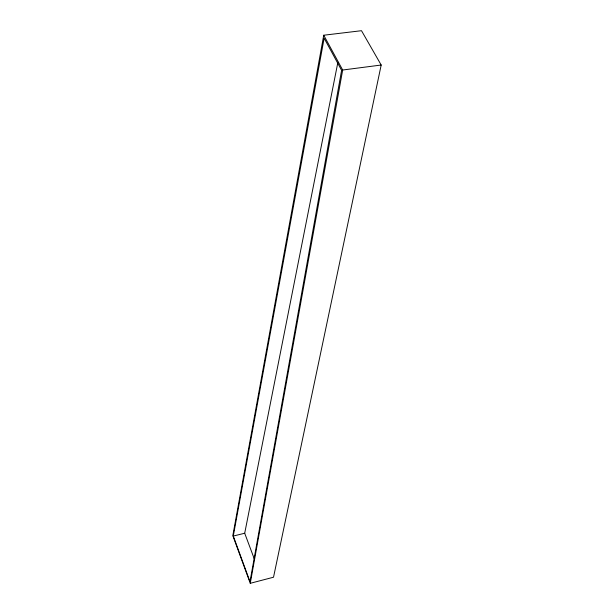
<?xml version="1.0" encoding="UTF-8"?>
<svg xmlns="http://www.w3.org/2000/svg" width="614" height="614" viewBox="0 0 614 614"><rect width="100%" height="100%" fill="white"/><g stroke="black" fill="none" stroke-linecap="round" stroke-linejoin="round"><path stroke-width="0.92" d="M250.266 583.3L342.673 70.019L323.739 35.221L361.5 30.7L381.187 65.023L273.522 577.221L250.266 583.3L232.813 535.631L323.739 35.221M233.289 536.06L324.138 38.191L341.599 70.326L249.998 581.688L233.289 536.06L244.702 533.236L337.9 62.229M342.673 70.019L381.187 65.023M244.702 533.236L254.349 559.055"/></g></svg>
